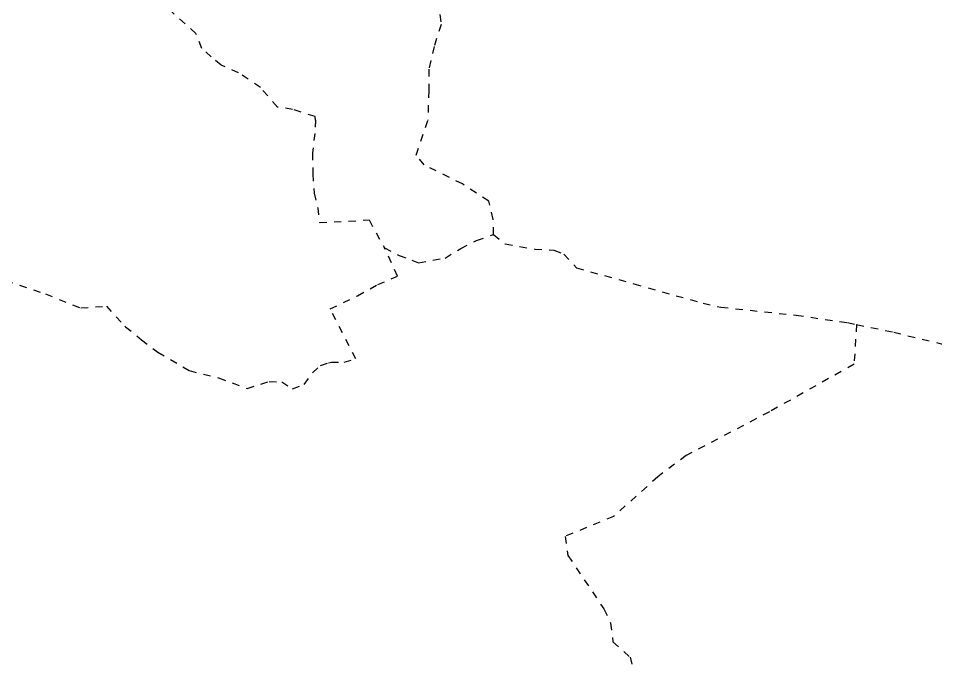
# Model space of a CAD drawing. Header units: millimetres. Extents: x 1888 to 2040, y 1705 to 1894.
# Drawn here: x 1927.85 to 1940.41, y 1837.04 to 1845.85 of the extents above; entities that cross this region are included whole.
import ezdxf

# ---------------------------------------------------------------- set-up
doc = ezdxf.new("R2010")
doc.units = ezdxf.units.MM
doc.linetypes.add('HIDDEN', pattern=[0.375, 0.25, -0.125])

# ---------------------------------------------------------------- blocks, each defined once
blk = doc.blocks.new('mall')
at = {"linetype": 'HIDDEN'}
for p, q in [((-91194, 9308), (-91156, 8971)), ((-94512, 8851), (-94879, 9177)), ((-91156, 8971), (-91252, 8673)), ((-94433, 8645), (-94512, 8851)), ((-91252, 8673), (-91322, 8360)), ((-94304, 8530), (-94433, 8645)), ((-94166, 8418), (-94304, 8530)), ((-93929, 8313), (-94166, 8418)), ((-93630, 8110), (-93929, 8313)), ((-91322, 8360), (-91326, 8067)), ((-93398, 7843), (-93630, 8110)), ((-91326, 8067), (-91339, 7662)), ((-93189, 7811), (-93398, 7843)), ((-92881, 7712), (-93189, 7811)), ((-92878, 7665), (-92885, 7482)), ((-92878, 7665), (-92881, 7712)), ((-91498, 7185), (-91339, 7662)), ((-92885, 7482), (-92918, 7215)), ((-92918, 7215), (-92913, 6928)), ((-91390, 7050), (-91498, 7185)), ((-90863, 6790), (-91390, 7050)), ((-92913, 6928), (-92895, 6663)), ((-90505, 6556), (-90863, 6790)), ((-92895, 6663), (-92846, 6464)), ((-90444, 6304), (-90505, 6556)), ((-92846, 6464), (-92822, 6260)), ((-92822, 6260), (-92143, 6296)), ((-92143, 6296), (-91933, 5916)), ((-90437, 6098), (-90444, 6304)), ((-90670, 6015), (-90437, 6098)), ((-90437, 6098), (-90278, 5968)), ((-91933, 5916), (-91731, 5810)), ((-91751, 5528), (-91933, 5916)), ((-91102, 5774), (-90887, 5905)), ((-90887, 5905), (-90670, 6015)), ((-90278, 5968), (-89875, 5898)), ((-91731, 5810), (-91555, 5747)), ((-89875, 5898), (-89612, 5882)), ((-89612, 5882), (-89476, 5830)), ((-89476, 5830), (-89303, 5641)), ((-91555, 5747), (-91465, 5710)), ((-91465, 5710), (-91102, 5774)), ((-92023, 5412), (-91751, 5528)), ((-89303, 5641), (-88516, 5422)), ((-97118, 5466), (-96573, 5283)), ((-92301, 5257), (-92023, 5412)), ((-88516, 5422), (-87570, 5156)), ((-96573, 5283), (-96089, 5091)), ((-92675, 5078), (-92301, 5257)), ((-87570, 5156), (-87325, 5102)), ((-96089, 5091), (-95739, 5116)), ((-95739, 5116), (-95487, 4844)), ((-92323, 4394), (-92675, 5078)), ((-87325, 5102), (-86294, 4992)), ((-86294, 4992), (-85594, 4891)), ((-95487, 4844), (-95479, 4835)), ((-95479, 4835), (-95260, 4657)), ((-85594, 4891), (-85468, 4864)), ((-85468, 4864), (-85503, 4320)), ((-85468, 4864), (-84959, 4759)), ((-95260, 4657), (-95035, 4486)), ((-84959, 4759), (-84279, 4593)), ((-95035, 4486), (-94605, 4233)), ((-92915, 4201), (-92806, 4304)), ((-92806, 4304), (-92698, 4339)), ((-92698, 4339), (-92659, 4351)), ((-92659, 4351), (-92483, 4349)), ((-92483, 4349), (-92323, 4394)), ((-85503, 4320), (-86662, 3669)), ((-94605, 4233), (-94202, 4134)), ((-93029, 4043), (-92915, 4201)), ((-94202, 4134), (-93813, 3990)), ((-93813, 3990), (-93510, 4085)), ((-93510, 4085), (-93339, 4078)), ((-93339, 4078), (-93189, 3984)), ((-93189, 3984), (-93029, 4043)), ((-86662, 3669), (-87799, 3071)), ((-87799, 3071), (-88188, 2780)), ((-88188, 2780), (-88796, 2236)), ((-88796, 2236), (-89457, 1964)), ((-89457, 1964), (-89420, 1700)), ((-89420, 1700), (-88927, 971)), ((-88927, 971), (-88836, 777)), ((-88836, 777), (-88804, 519)), ((-88804, 519), (-88569, 308)), ((-88569, 308), (-88475, -43))]:
    blk.add_line(p, q, dxfattribs=at)

msp = doc.modelspace()

# ---------------------------------------------------------------- block references
at = {"xscale": 0.001, "yscale": 0.001, "zscale": 0.001}
msp.add_blockref('mall', (2024.797, 1836.796), dxfattribs=at)

doc.saveas('drawing.dxf')
